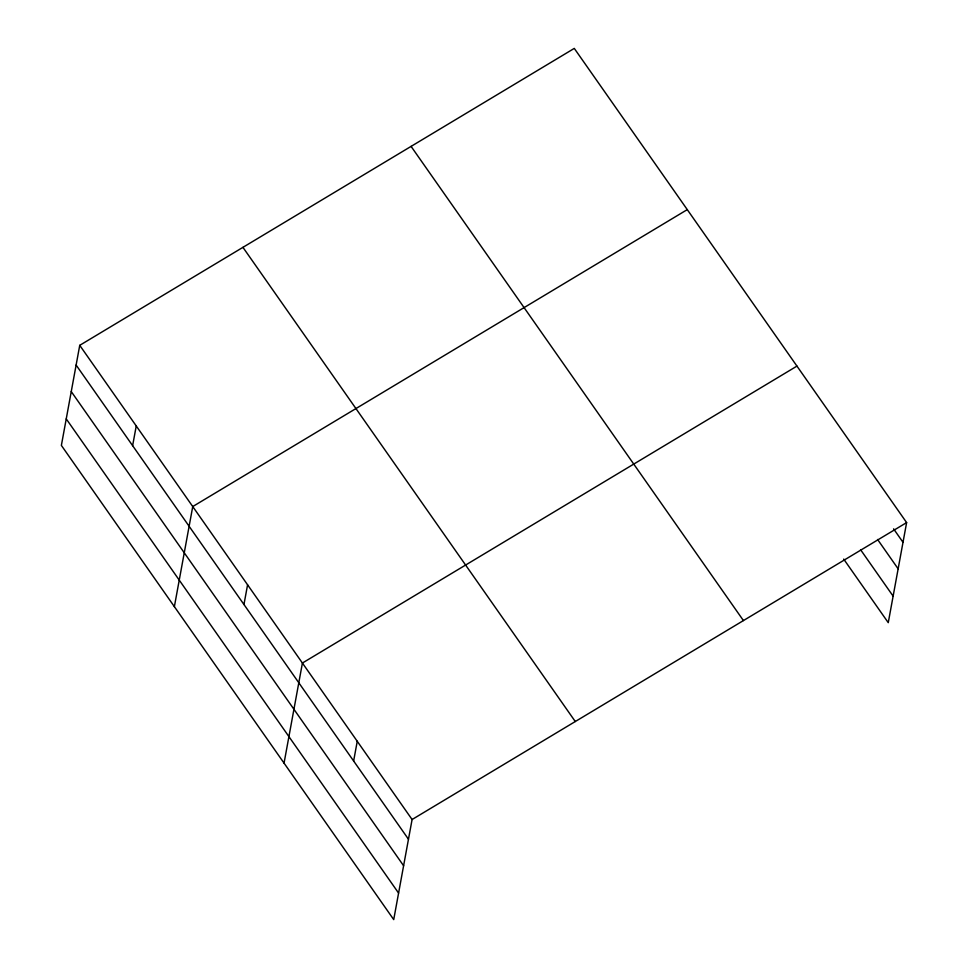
<?xml version="1.0" encoding="UTF-8"?>
<svg xmlns="http://www.w3.org/2000/svg" width="968" height="968" viewBox="0 0 968 968"><rect width="100%" height="100%" fill="white"/><g stroke="black" fill="none" stroke-linecap="round" stroke-linejoin="round"><path stroke-width="1.45" d="M79.739 345.334L61.371 445.413L393.722 919.6L412.09 819.521L79.739 345.334L574.278 48.4L906.629 522.587L888.261 622.666L843.697 559.093M132.628 445.667L136.246 425.944M174.373 606.646L192.741 506.554L687.28 209.62M243.96 604.516L247.578 584.793M284.048 763.123L302.415 663.032L796.954 366.098M353.635 760.993L357.252 741.27M412.09 819.521L906.629 522.587M893.585 528.855L903.011 542.298M877.577 539.479L898.135 568.821M860.564 549.691L893.125 596.143M411.085 146.386L743.424 620.573M242.944 247.348L575.282 721.523M76.121 365.057L408.472 839.232M71.257 391.568L403.608 865.755M66.248 418.902L398.586 893.077"/></g></svg>
